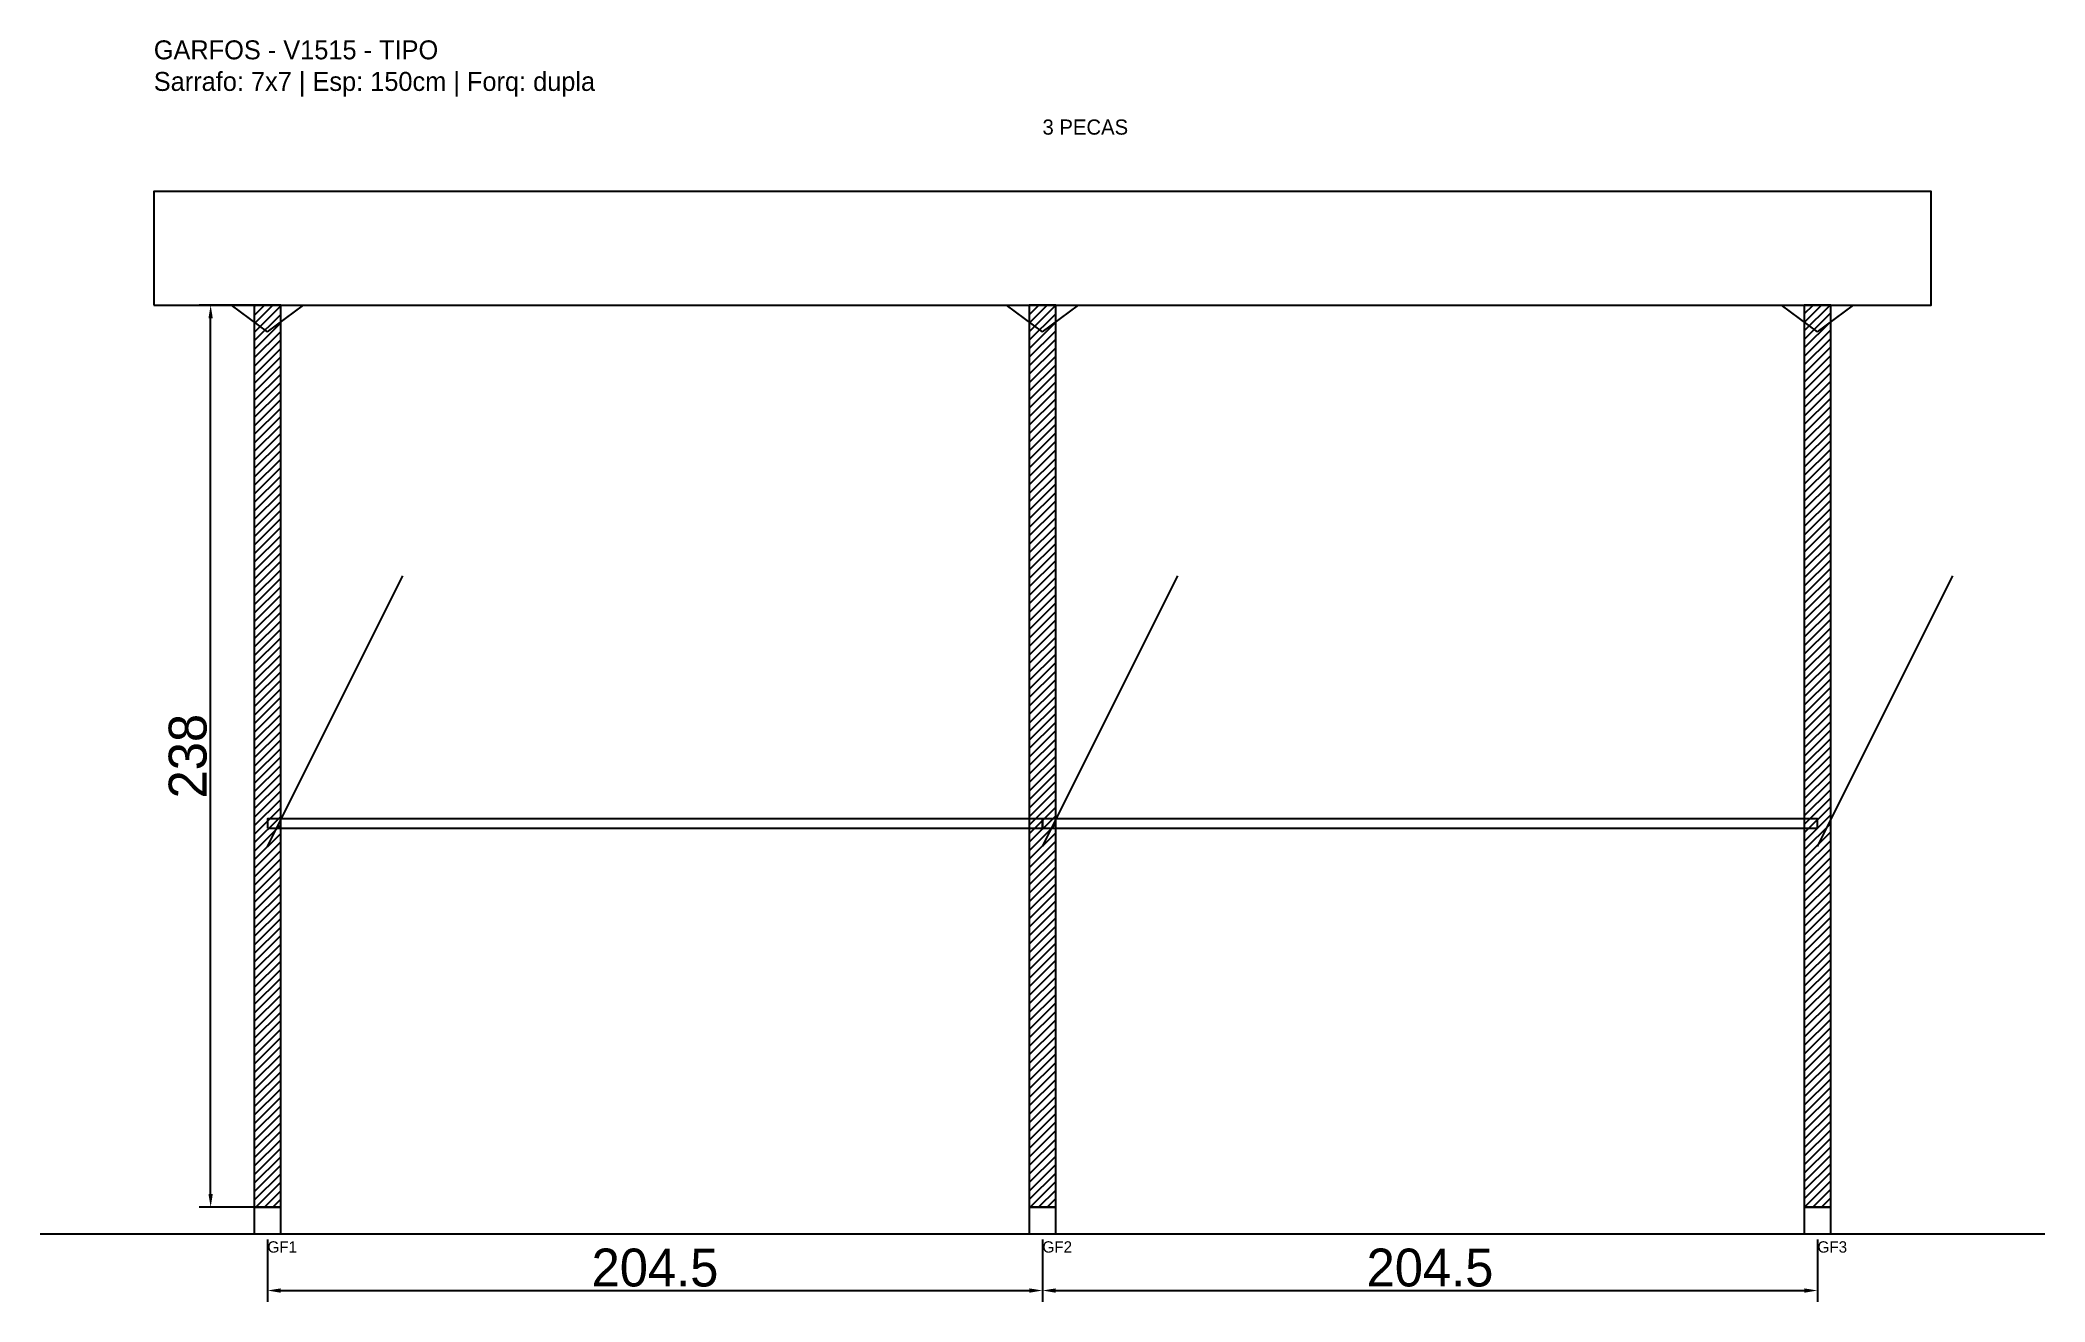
# Model space of a CAD drawing. Header units: metres. Extents: x -30 to 499, y -25 to 308.
import ezdxf

# ---------------------------------------------------------------- set-up
doc = ezdxf.new("R2010")
doc.units = ezdxf.units.M
for name, color, linetype in [('BARRA_ANCORAGEM', 1, 'Continuous'), ('COTA', 241, 'Continuous'), ('GARFOS OK', 3, 'Continuous'), ('NOME DA VIGA', 6, 'Continuous'), ('SARR_7x7', 40, 'Continuous'), ('TIRAS REESCORAMENTO', 252, 'Continuous'), ('VIGAS', 3, 'Continuous')]:
    doc.layers.add(name, color=color, linetype=linetype)
doc.dimstyles.new('EZ DXF', dxfattribs={"dimtxt": 10, "dimasz": 3.5, "dimexe": 3, "dimexo": 1.5, "dimgap": 1, "dimtad": 1, "dimdec": 1, "dimdsep": 46, "dimcen": 2.5, "dimazin": 3, "dimtfac": 1, "dimtmove": 0, "dimatfit": 3})

msp = doc.modelspace()

# ---------------------------------------------------------------- hatches: boundary and pattern name
at = {"layer": 'COTA'}
h = msp.add_hatch(dxfattribs=at)
h.set_pattern_fill('ANSI31', scale=0.5)
h.paths.add_polyline_path([(26.5, 0), (33.5, 0), (33.5, 238), (26.5, 238)])
h = msp.add_hatch(dxfattribs=at)
h.set_pattern_fill('ANSI31', scale=0.5)
h.paths.add_polyline_path([(231, 0), (238, 0), (238, 238), (231, 238)])
h = msp.add_hatch(dxfattribs=at)
h.set_pattern_fill('ANSI31', scale=0.5)
h.paths.add_polyline_path([(435.5, 0), (442.5, 0), (442.5, 238), (435.5, 238)])

# ---------------------------------------------------------------- linework, layer by layer
at = {"layer": 'BARRA_ANCORAGEM'}
for p, q in [((30, 95.2), (65.7, 166.6)), ((234.5, 95.2), (270.2, 166.6)), ((439, 95.2), (474.7, 166.6))]:
    msp.add_line(p, q, dxfattribs=at)
at = {"layer": 'GARFOS OK'}
for p, q in [((30, 231), (20.5, 238)), ((20.5, 238), (39.5, 238)), ((30, 231), (39.5, 238)), ((234.5, 231), (225, 238)), ((225, 238), (244, 238)), ((234.5, 231), (244, 238)), ((439, 231), (429.5, 238)), ((429.5, 238), (448.5, 238)), ((439, 231), (448.5, 238))]:
    msp.add_line(p, q, dxfattribs=at)
at = {"layer": 'GARFOS OK', "linetype": 'CONTINUOUS'}
msp.add_line((-30, -7), (499, -7), dxfattribs=at)
at = {"layer": 'GARFOS OK'}
for points in [[(26.5, 0), (33.5, 0), (33.5, 238), (26.5, 238), (26.5, 0)], [(231, 0), (238, 0), (238, 238), (231, 238), (231, 0)], [(435.5, 0), (442.5, 0), (442.5, 238), (435.5, 238), (435.5, 0)]]:
    msp.add_lwpolyline(points, dxfattribs=at)
at = {"layer": 'SARR_7x7'}
for points in [[(26.5, -7), (33.5, -7), (33.5, 0), (26.5, 0), (26.5, -7)], [(231, -7), (238, -7), (238, 0), (231, 0), (231, -7)], [(435.5, -7), (442.5, -7), (442.5, 0), (435.5, 0), (435.5, -7)]]:
    msp.add_lwpolyline(points, dxfattribs=at)
at = {"layer": 'TIRAS REESCORAMENTO'}
for points in [[(30, 100), (234.5, 100), (234.5, 102.5), (30, 102.5), (30, 100)], [(234.5, 100), (439, 100), (439, 102.5), (234.5, 102.5), (234.5, 100)]]:
    msp.add_lwpolyline(points, dxfattribs=at)
at = {"layer": 'VIGAS'}
msp.add_lwpolyline([(0, 238), (469, 238), (469, 268), (0, 268), (0, 238)], dxfattribs=at)

# ---------------------------------------------------------------- texts
at = {"layer": 'NOME DA VIGA'}
for s, height, p in [('3 PECAS', 4, (234.5, 283)), ('GF1', 3, (30, -12)), ('GF2', 3, (234.5, -12)), ('GF3', 3, (439, -12))]:
    msp.add_text(s, height=height, dxfattribs=at).set_placement(p)
at = {"layer": 'NOME DA VIGA', "insert": (0, 293), "char_height": 5, "attachment_point": 7}
msp.add_mtext('GARFOS - V1515 - TIPO\\PSarrafo: 7x7 | Esp: 150cm | Forq: dupla', dxfattribs=at)

# ---------------------------------------------------------------- dimensions: what is measured, and where the dimension line sits
at = {"layer": 'COTA'}
msp.add_linear_dim(base=(15, 0), p1=(30, 0), p2=(30, 238), angle=90, dimstyle='EZ DXF', dxfattribs=at).render()
for base, p1, p2 in [((30, -22), (30, -7), (234.5, -7)), ((234.5, -22), (234.5, -7), (439, -7))]:
    msp.add_linear_dim(base=base, p1=p1, p2=p2, dimstyle='EZ DXF', dxfattribs=at).render()

doc.saveas('drawing.dxf')
